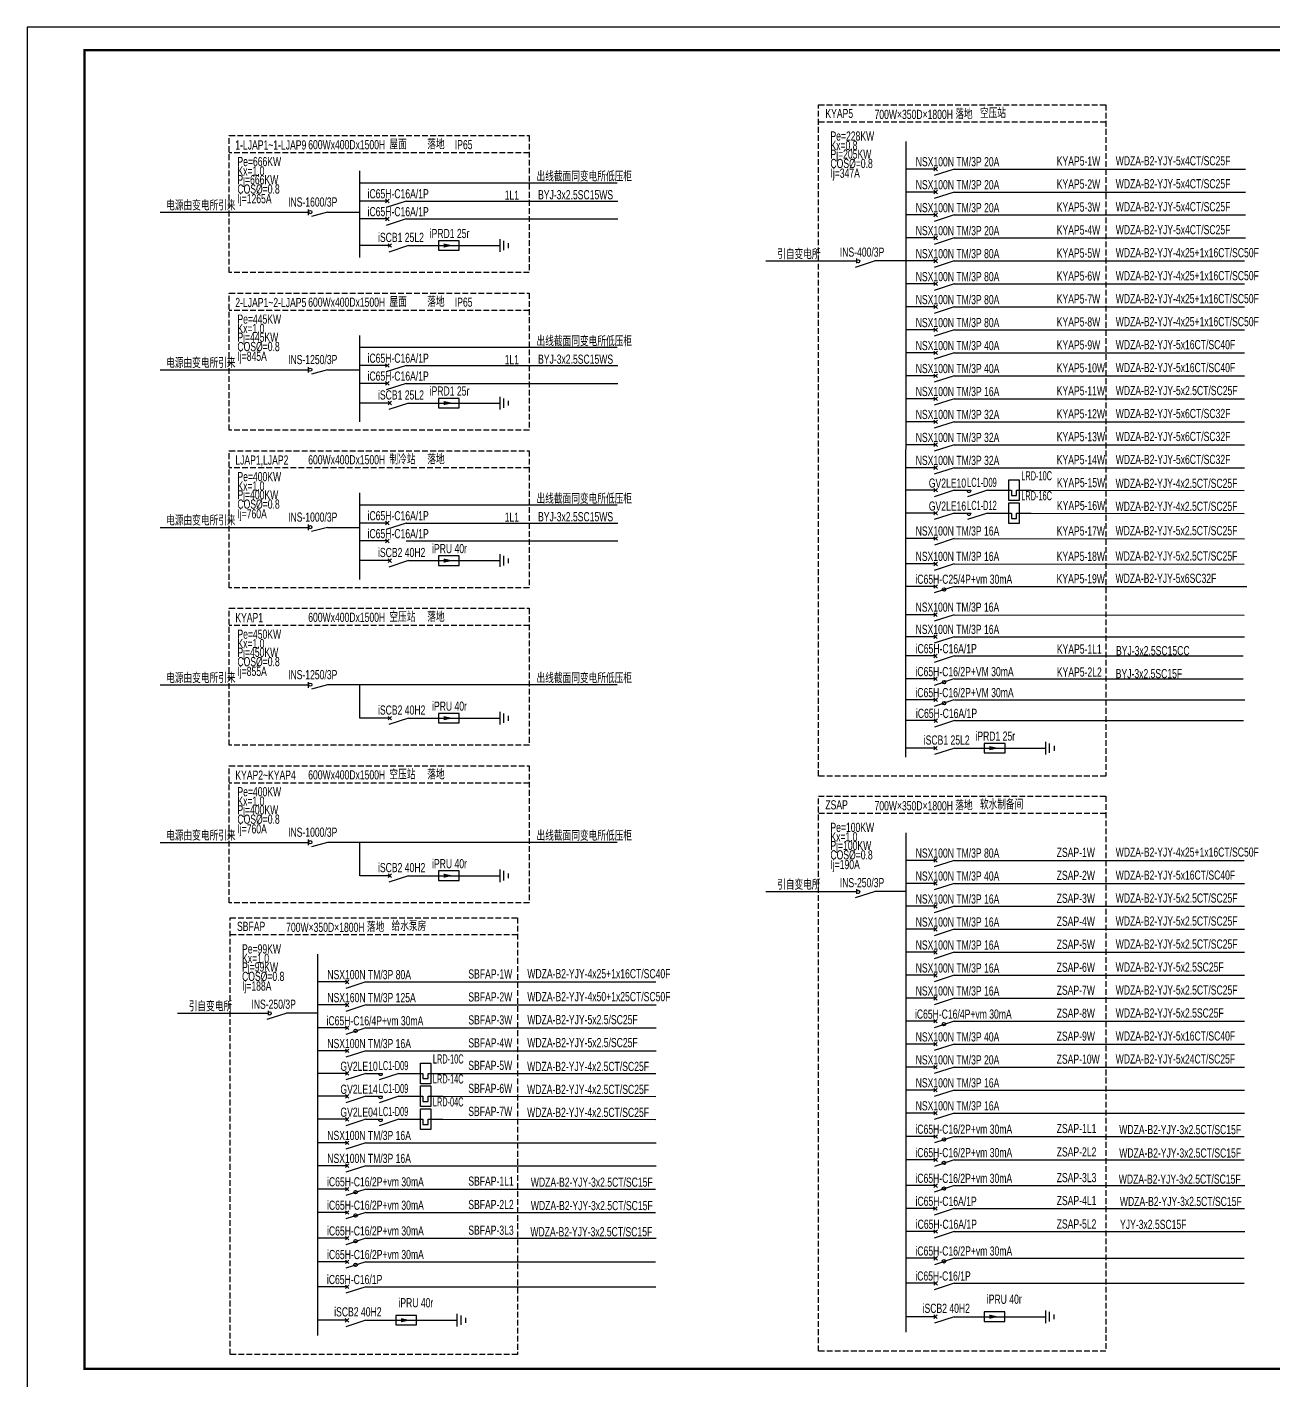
# Model space of a CAD drawing. Extents: x 562591 to 1355713, y 459382 to 835216.
# Drawn here: x 1229613 to 1283904, y 578657 to 637582 of the extents above; entities that cross this region are included whole.
import ezdxf
from ezdxf.enums import TextEntityAlignment as Align

# ---------------------------------------------------------------- set-up
doc = ezdxf.new("R2010")
doc.units = 0
doc.header["$LTSCALE"] = 1000
doc.header["$MEASUREMENT"] = 0
doc.linetypes.add('DASH', pattern=[0.35, 0.25, -0.1])
for name, color, linetype in [('1', 8, 'Continuous'), ('ELEC', 3, 'Continuous'), ('elight', 1, 'Continuous'), ('epath', 1, 'Continuous'), ('esocket', 4, 'Continuous'), ('etext', 3, 'Continuous'), ('TEL_TITLE', 7, 'Continuous'), ('TT', 2, 'Continuous'), ('WIRE-照明', 1, 'Continuous'), ('照明系统层', 1, 'Continuous')]:
    doc.layers.add(name, color=color, linetype=linetype)
doc.styles.add('hz', font='jrs.shx', dxfattribs={"width": 0.7, "bigfont": 'hztxt.shx'})
doc.styles.add('JHZ', font='jrs.shx', dxfattribs={"width": 0.5, "bigfont": 'hztxt.shx'})
doc.styles.get("Standard").update_dxf_attribs({"font": 'gbenor.shx', "bigfont": 'gbcbig.shx'})

# ---------------------------------------------------------------- blocks, each defined once
blk = doc.blocks.new('$element$00000585')
for points in [[(-0.3, -0.35), (0.3, -0.35), (0.3, -0.65), (-0.3, -0.65), (-0.3, -0.35)], [(0, 0), (0, -0.425), (-0.15, -0.425), (-0.15, -0.575), (0, -0.575), (0, -1)]]:
    blk.add_lwpolyline(points)
at = {"flags": 9}
blk.add_attdef('S', (0, 0), '', height=0.00000667, dxfattribs=at)

msp = doc.modelspace()

# ---------------------------------------------------------------- linework, layer by layer
at = {"layer": '1', "color": 7, "linetype": 'Continuous'}
for p, q in [((1241873, 629398, 0), (1241873, 629643, 0)), ((1241873, 622541, 0), (1241873, 622786, 0)), ((1241873, 615684, 0), (1241873, 615929, 0)), ((1241873, 608827, 0), (1241873, 609072, 0)), ((1241873, 601970, 0), (1241873, 602215, 0))]:
    msp.add_line(p, q, dxfattribs=at)
at = {"layer": 'ELEC', "color": 7}
for p, q in [((1269248, 631327, 0), (1269095, 631480, 0)), ((1269095, 631327, 0), (1269248, 631480, 0)), ((1269984, 631403, 0), (1269116, 631122, 0)), ((1245380, 629934, 0), (1245227, 630087, 0)), ((1245227, 629934, 0), (1245380, 630087, 0)), ((1246116, 630011, 0), (1245248, 629729, 0)), ((1269248, 630327, 0), (1269095, 630480, 0)), ((1269095, 630327, 0), (1269248, 630480, 0)), ((1269984, 630403, 0), (1269116, 630122, 0)), ((1242690, 629520, 0), (1242003, 629336, 0)), ((1269248, 629327, 0), (1269095, 629480, 0)), ((1269095, 629327, 0), (1269248, 629480, 0)), ((1269984, 629403, 0), (1269116, 629122, 0)), ((1245380, 629155, 0), (1245227, 629308, 0)), ((1245227, 629155, 0), (1245380, 629308, 0)), ((1246116, 629232, 0), (1245248, 628950, 0)), ((1245483, 627997, 0), (1245329, 628150, 0)), ((1245329, 627997, 0), (1245483, 628150, 0)), ((1269248, 628327, 0), (1269095, 628480, 0)), ((1269095, 628327, 0), (1269248, 628480, 0)), ((1269984, 628403, 0), (1269116, 628122, 0)), ((1246226, 628074, 0), (1245358, 627792, 0)), ((1266541, 627403, 0), (1265673, 627122, 0)), ((1266541, 627403, 0), (1265673, 627122, 0)), ((1265729, 627503, 0), (1265729, 627303, 0)), ((1269248, 627327, 0), (1269095, 627480, 0)), ((1269095, 627327, 0), (1269248, 627480, 0)), ((1269984, 627403, 0), (1269116, 627122, 0)), ((1269248, 626327, 0), (1269095, 626480, 0)), ((1269095, 626327, 0), (1269248, 626480, 0)), ((1269984, 626403, 0), (1269116, 626122, 0)), ((1269248, 625327, 0), (1269095, 625480, 0)), ((1269095, 625327, 0), (1269248, 625480, 0)), ((1269984, 625403, 0), (1269116, 625122, 0)), ((1269248, 624327, 0), (1269095, 624480, 0)), ((1269095, 624327, 0), (1269248, 624480, 0)), ((1269984, 624403, 0), (1269116, 624122, 0)), ((1269248, 623327, 0), (1269095, 623480, 0)), ((1269095, 623327, 0), (1269248, 623480, 0)), ((1245380, 622776, 0), (1245227, 622930, 0)), ((1245227, 622776, 0), (1245380, 622930, 0)), ((1246116, 622853, 0), (1245248, 622571, 0)), ((1269984, 623403, 0), (1269116, 623122, 0)), ((1242690, 622663, 0), (1242003, 622479, 0)), ((1269248, 622327, 0), (1269095, 622480, 0)), ((1269095, 622327, 0), (1269248, 622480, 0)), ((1269984, 622403, 0), (1269116, 622122, 0)), ((1245380, 621997, 0), (1245227, 622151, 0)), ((1245227, 621997, 0), (1245380, 622151, 0)), ((1246116, 622074, 0), (1245248, 621792, 0)), ((1245483, 621140, 0), (1245329, 621293, 0)), ((1245329, 621140, 0), (1245483, 621293, 0)), ((1246226, 621217, 0), (1245358, 620935, 0)), ((1269248, 621327, 0), (1269095, 621480, 0)), ((1269095, 621327, 0), (1269248, 621480, 0)), ((1269984, 621403, 0), (1269116, 621122, 0)), ((1269248, 620327, 0), (1269095, 620480, 0)), ((1269095, 620327, 0), (1269248, 620480, 0)), ((1269984, 620403, 0), (1269116, 620122, 0)), ((1269248, 619327, 0), (1269095, 619480, 0)), ((1269095, 619327, 0), (1269248, 619480, 0)), ((1269984, 619403, 0), (1269116, 619122, 0)), ((1269248, 618327, 0), (1269095, 618480, 0)), ((1269095, 618327, 0), (1269248, 618480, 0)), ((1269984, 618403, 0), (1269116, 618122, 0)), ((1269248, 617348, 0), (1269095, 617501, 0)), ((1269095, 617348, 0), (1269248, 617501, 0)), ((1269984, 617425, 0), (1269116, 617143, 0)), ((1269248, 616348, 0), (1269095, 616501, 0)), ((1269095, 616348, 0), (1269248, 616501, 0)), ((1269984, 616425, 0), (1269116, 616143, 0)), ((1242690, 615806, 0), (1242003, 615622, 0)), ((1245380, 615919, 0), (1245227, 616073, 0)), ((1245227, 615919, 0), (1245380, 616073, 0)), ((1246116, 615996, 0), (1245248, 615714, 0)), ((1245380, 615140, 0), (1245227, 615294, 0)), ((1245227, 615140, 0), (1245380, 615294, 0)), ((1269250, 615244, 0), (1269096, 615397, 0)), ((1269096, 615244, 0), (1269250, 615397, 0)), ((1269986, 615321, 0), (1269117, 615039, 0)), ((1245483, 614283, 0), (1245329, 614436, 0)), ((1245329, 614283, 0), (1245483, 614436, 0)), ((1246226, 614360, 0), (1245358, 614078, 0)), ((1269248, 614139, 0), (1269095, 614293, 0)), ((1269095, 614139, 0), (1269248, 614293, 0)), ((1269984, 614216, 0), (1269116, 613934, 0)), ((1269248, 613157, 0), (1269095, 613310, 0)), ((1269095, 613157, 0), (1269248, 613310, 0)), ((1269984, 613233, 0), (1269116, 612952, 0)), ((1269984, 613233, 0), (1269116, 612952, 0)), ((1269245, 611930, 0), (1269092, 612083, 0)), ((1269092, 611930, 0), (1269245, 612083, 0)), ((1269981, 612007, 0), (1269113, 611725, 0)), ((1269243, 610972, 0), (1269090, 611125, 0)), ((1269090, 610972, 0), (1269243, 611125, 0)), ((1269979, 611049, 0), (1269111, 610767, 0)), ((1269245, 610135, 0), (1269092, 610288, 0)), ((1269092, 610135, 0), (1269245, 610288, 0)), ((1269981, 610211, 0), (1269113, 609930, 0)), ((1269245, 609135, 0), (1269092, 609288, 0)), ((1269092, 609135, 0), (1269245, 609288, 0)), ((1242690, 608949, 0), (1242003, 608765, 0)), ((1269971, 609211, 0), (1269103, 608930, 0)), ((1269255, 608222, 0), (1269102, 608375, 0)), ((1269102, 608222, 0), (1269255, 608375, 0)), ((1269971, 608298, 0), (1269103, 608017, 0)), ((1245483, 607426, 0), (1245329, 607579, 0)), ((1245329, 607426, 0), (1245483, 607579, 0)), ((1246226, 607503, 0), (1245358, 607221, 0)), ((1269257, 607318, 0), (1269103, 607471, 0)), ((1269103, 607318, 0), (1269257, 607471, 0)), ((1269993, 607394, 0), (1269124, 607112, 0)), ((1269245, 606120, 0), (1269092, 606273, 0)), ((1269092, 606120, 0), (1269245, 606273, 0)), ((1269989, 606197, 0), (1269121, 605915, 0)), ((1242690, 602092, 0), (1242003, 601908, 0)), ((1269247, 601236, 0), (1269093, 601389, 0)), ((1269093, 601236, 0), (1269247, 601389, 0)), ((1269983, 601313, 0), (1269114, 601031, 0)), ((1245483, 600569, 0), (1245329, 600722, 0)), ((1245329, 600569, 0), (1245483, 600722, 0)), ((1246226, 600646, 0), (1245358, 600364, 0)), ((1266540, 599959, 0), (1265671, 599677, 0)), ((1266540, 599959, 0), (1265671, 599677, 0)), ((1265727, 600059, 0), (1265727, 599859, 0)), ((1269247, 600236, 0), (1269093, 600389, 0)), ((1269093, 600236, 0), (1269247, 600389, 0)), ((1269983, 600313, 0), (1269114, 600031, 0)), ((1269247, 599236, 0), (1269093, 599389, 0)), ((1269093, 599236, 0), (1269247, 599389, 0)), ((1269983, 599313, 0), (1269114, 599031, 0)), ((1269247, 598236, 0), (1269093, 598389, 0)), ((1269093, 598236, 0), (1269247, 598389, 0)), ((1269983, 598313, 0), (1269114, 598031, 0)), ((1269247, 597236, 0), (1269093, 597389, 0)), ((1269093, 597236, 0), (1269247, 597389, 0)), ((1269983, 597313, 0), (1269114, 597031, 0)), ((1269247, 596236, 0), (1269093, 596389, 0)), ((1269093, 596236, 0), (1269247, 596389, 0)), ((1243628, 595946, 0), (1243475, 596099, 0)), ((1243475, 595946, 0), (1243628, 596099, 0)), ((1244364, 596023, 0), (1243496, 595741, 0)), ((1269983, 596313, 0), (1269114, 596031, 0)), ((1269247, 595236, 0), (1269093, 595389, 0)), ((1269093, 595236, 0), (1269247, 595389, 0)), ((1269983, 595313, 0), (1269114, 595031, 0)), ((1240921, 594669, 0), (1240053, 594387, 0)), ((1240921, 594669, 0), (1240053, 594387, 0)), ((1240108, 594769, 0), (1240108, 594569, 0)), ((1243628, 594946, 0), (1243475, 595099, 0)), ((1243475, 594946, 0), (1243628, 595099, 0)), ((1244364, 595023, 0), (1243496, 594741, 0)), ((1243628, 593946, 0), (1243475, 594099, 0)), ((1243475, 593946, 0), (1243628, 594099, 0)), ((1244364, 594023, 0), (1243496, 593741, 0)), ((1269247, 594236, 0), (1269093, 594389, 0)), ((1269093, 594236, 0), (1269247, 594389, 0)), ((1269983, 594313, 0), (1269114, 594031, 0)), ((1269247, 593236, 0), (1269093, 593389, 0)), ((1269093, 593236, 0), (1269247, 593389, 0)), ((1243628, 592946, 0), (1243475, 593099, 0)), ((1243475, 592946, 0), (1243628, 593099, 0)), ((1244364, 593023, 0), (1243496, 592741, 0)), ((1269983, 593313, 0), (1269114, 593031, 0)), ((1269247, 592236, 0), (1269093, 592389, 0)), ((1269093, 592236, 0), (1269247, 592389, 0)), ((1269983, 592313, 0), (1269114, 592031, 0)), ((1243628, 591967, 0), (1243475, 592121, 0)), ((1243475, 591967, 0), (1243628, 592121, 0)), ((1244364, 592044, 0), (1243496, 591762, 0)), ((1243628, 590967, 0), (1243475, 591121, 0)), ((1243475, 590967, 0), (1243628, 591121, 0)), ((1244364, 591044, 0), (1243496, 590762, 0)), ((1269247, 591236, 0), (1269093, 591389, 0)), ((1269093, 591236, 0), (1269247, 591389, 0)), ((1269983, 591313, 0), (1269114, 591031, 0)), ((1243627, 589967, 0), (1243473, 590121, 0)), ((1243473, 589967, 0), (1243627, 590121, 0)), ((1244363, 590044, 0), (1243494, 589762, 0)), ((1269247, 590236, 0), (1269093, 590389, 0)), ((1269093, 590236, 0), (1269247, 590389, 0)), ((1269983, 590313, 0), (1269114, 590031, 0)), ((1269249, 589218, 0), (1269096, 589372, 0)), ((1269096, 589218, 0), (1269249, 589372, 0)), ((1269985, 589295, 0), (1269117, 589013, 0)), ((1269985, 589295, 0), (1269117, 589013, 0)), ((1243627, 588946, 0), (1243473, 589099, 0)), ((1243473, 588946, 0), (1243627, 589099, 0)), ((1244363, 589023, 0), (1243494, 588741, 0)), ((1243627, 587946, 0), (1243473, 588099, 0)), ((1243473, 587946, 0), (1243627, 588099, 0)), ((1269249, 588201, 0), (1269096, 588354, 0)), ((1269096, 588201, 0), (1269249, 588354, 0)), ((1269985, 588277, 0), (1269117, 587995, 0)), ((1269985, 588277, 0), (1269117, 587995, 0)), ((1244363, 588023, 0), (1243494, 587741, 0)), ((1243629, 586928, 0), (1243476, 587081, 0)), ((1243476, 586928, 0), (1243629, 587081, 0)), ((1244365, 587005, 0), (1243497, 586723, 0)), ((1244365, 587005, 0), (1243497, 586723, 0)), ((1269249, 587082, 0), (1269095, 587235, 0)), ((1269095, 587082, 0), (1269249, 587235, 0)), ((1269984, 587159, 0), (1269115, 586877, 0)), ((1269984, 587159, 0), (1269115, 586877, 0)), ((1243629, 585910, 0), (1243476, 586064, 0)), ((1243476, 585910, 0), (1243629, 586064, 0)), ((1244365, 585987, 0), (1243497, 585705, 0)), ((1244365, 585987, 0), (1243497, 585705, 0)), ((1269240, 586082, 0), (1269087, 586235, 0)), ((1269087, 586082, 0), (1269240, 586235, 0)), ((1269976, 586159, 0), (1269108, 585877, 0)), ((1269248, 585082, 0), (1269095, 585235, 0)), ((1269095, 585082, 0), (1269248, 585235, 0)), ((1269984, 585159, 0), (1269116, 584877, 0)), ((1243629, 584792, 0), (1243475, 584945, 0)), ((1243475, 584792, 0), (1243629, 584945, 0)), ((1244365, 584869, 0), (1243497, 584587, 0)), ((1244365, 584869, 0), (1243497, 584587, 0)), ((1269249, 583917, 0), (1269096, 584070, 0)), ((1269096, 583917, 0), (1269249, 584070, 0)), ((1269985, 583994, 0), (1269117, 583712, 0)), ((1269985, 583994, 0), (1269117, 583712, 0)), ((1243629, 583763, 0), (1243476, 583916, 0)), ((1243476, 583763, 0), (1243629, 583916, 0)), ((1244365, 583840, 0), (1243497, 583558, 0)), ((1244365, 583840, 0), (1243497, 583558, 0)), ((1243628, 582676, 0), (1243475, 582829, 0)), ((1243475, 582676, 0), (1243628, 582829, 0)), ((1269248, 582830, 0), (1269095, 582983, 0)), ((1269095, 582830, 0), (1269248, 582983, 0)), ((1269984, 582907, 0), (1269116, 582625, 0)), ((1244364, 582753, 0), (1243496, 582471, 0)), ((1243623, 581221, 0), (1243470, 581374, 0)), ((1243470, 581221, 0), (1243623, 581374, 0)), ((1244367, 581298, 0), (1243499, 581016, 0)), ((1269243, 581375, 0), (1269090, 581528, 0)), ((1269090, 581375, 0), (1269243, 581528, 0)), ((1269987, 581452, 0), (1269119, 581170, 0))]:
    msp.add_line(p, q, dxfattribs=at)
at = {"layer": 'ELEC', "color": 7, "ltscale": 0.67}
for p, q in [((1271427, 617425, 0), (1270558, 617143, 0)), ((1271427, 616425, 0), (1270558, 616143, 0)), ((1245806, 592044, 0), (1244938, 591762, 0)), ((1245806, 591044, 0), (1244938, 590762, 0)), ((1245805, 590044, 0), (1244937, 589762, 0))]:
    msp.add_line(p, q, dxfattribs=at)
at = {"layer": 'ELEC', "color": 7}
for centre, radius in [((1241943, 629530, 0), 70), ((1265799, 627387, 0), 70), ((1241943, 622673, 0), 70), ((1241943, 615816, 0), 70), ((1269538, 613103, 0), 75.5), ((1241943, 608959, 0), 70), ((1269541, 609071, 0), 75.5), ((1269541, 608157, 0), 75.5), ((1241943, 602102, 0), 70), ((1265797, 599942, 0), 70), ((1240178, 594652, 0), 70), ((1243918, 593892, 0), 75.5), ((1269537, 594182, 0), 75.5), ((1269539, 589164, 0), 75.5), ((1269539, 588146, 0), 75.5), ((1243919, 586874, 0), 75.5), ((1269538, 587028, 0), 75.5), ((1243919, 585856, 0), 75.5), ((1243919, 584738, 0), 75.5), ((1243919, 583709, 0), 75.5), ((1269539, 583863, 0), 75.5)]:
    msp.add_circle(centre, radius, dxfattribs=at)
at = {"layer": 'ELEC', "color": 7, "ltscale": 0.67}
for centre in [(1270624, 617425, 0), (1270624, 616425, 0), (1245004, 592044, 0), (1245004, 591044, 0), (1245003, 590044, 0)]:
    msp.add_arc(centre, 91.8, 180, 0, dxfattribs=at)
at = {"layer": 'elight'}
for p, q in [((1267873, 627403, 0), (1266526, 627403, 0)), ((1267871, 599959, 0), (1266524, 599959, 0)), ((1242253, 594669, 0), (1240905, 594669, 0))]:
    msp.add_line(p, q, dxfattribs=at)
at = {"layer": 'epath'}
for p, q in [((1269171, 631403, 0), (1267871, 631403, 0)), ((1269984, 631403, 0), (1282659, 631403, 0)), ((1255312, 630786, 0), (1244106, 630786, 0)), ((1245304, 630011, 0), (1244106, 630011, 0)), ((1246116, 630011, 0), (1255334, 630011, 0)), ((1269171, 630403, 0), (1267871, 630403, 0)), ((1269984, 630403, 0), (1282659, 630403, 0)), ((1269171, 629403, 0), (1267871, 629403, 0)), ((1269984, 629403, 0), (1282659, 629403, 0)), ((1245304, 629232, 0), (1244106, 629232, 0)), ((1246116, 629232, 0), (1255334, 629232, 0)), ((1269171, 628403, 0), (1267871, 628403, 0)), ((1269984, 628403, 0), (1282659, 628403, 0)), ((1245406, 628074, 0), (1244106, 628074, 0)), ((1245406, 628074, 0), (1244106, 628074, 0)), ((1269171, 627403, 0), (1267871, 627403, 0)), ((1269984, 627403, 0), (1282627, 627403, 0)), ((1269171, 626403, 0), (1267871, 626403, 0)), ((1269984, 626403, 0), (1282627, 626403, 0)), ((1269171, 625403, 0), (1267871, 625403, 0)), ((1269984, 625403, 0), (1282627, 625403, 0)), ((1269171, 624403, 0), (1267871, 624403, 0)), ((1269984, 624403, 0), (1282627, 624403, 0)), ((1255312, 623629, 0), (1244106, 623629, 0)), ((1245304, 622853, 0), (1244106, 622853, 0)), ((1246116, 622853, 0), (1255334, 622853, 0)), ((1269171, 623403, 0), (1267871, 623403, 0)), ((1269984, 623403, 0), (1282627, 623403, 0)), ((1269171, 622403, 0), (1267871, 622403, 0)), ((1269984, 622403, 0), (1282627, 622403, 0)), ((1245304, 622074, 0), (1244106, 622074, 0)), ((1246116, 622074, 0), (1255334, 622074, 0)), ((1245406, 621217, 0), (1244106, 621217, 0)), ((1245406, 621217, 0), (1244106, 621217, 0)), ((1269171, 621403, 0), (1267871, 621403, 0)), ((1269984, 621403, 0), (1282627, 621403, 0)), ((1269171, 620403, 0), (1267871, 620403, 0)), ((1269984, 620403, 0), (1282627, 620403, 0)), ((1269171, 619403, 0), (1267871, 619403, 0)), ((1269984, 619403, 0), (1282627, 619403, 0)), ((1269171, 618403, 0), (1267871, 618403, 0)), ((1269984, 618403, 0), (1282627, 618403, 0)), ((1269171, 617425, 0), (1267871, 617425, 0)), ((1269984, 617425, 0), (1270716, 617425, 0)), ((1255312, 616772, 0), (1244106, 616772, 0)), ((1269171, 616425, 0), (1267871, 616425, 0)), ((1269984, 616425, 0), (1270716, 616425, 0)), ((1245304, 615996, 0), (1244106, 615996, 0)), ((1246116, 615996, 0), (1255334, 615996, 0)), ((1245304, 615217, 0), (1244106, 615217, 0)), ((1246116, 615217, 0), (1255334, 615217, 0)), ((1269173, 615321, 0), (1267873, 615321, 0)), ((1269986, 615321, 0), (1282616, 615304, 0)), ((1245406, 614360, 0), (1244106, 614360, 0)), ((1245406, 614360, 0), (1244106, 614360, 0)), ((1269172, 614216, 0), (1267872, 614216, 0)), ((1269984, 614216, 0), (1282614, 614199, 0)), ((1269172, 613233, 0), (1267872, 613233, 0)), ((1269984, 613233, 0), (1282718, 613233, 0)), ((1269169, 612007, 0), (1267869, 612007, 0)), ((1269981, 612007, 0), (1282611, 611990, 0)), ((1269167, 611049, 0), (1267867, 611049, 0)), ((1269979, 611049, 0), (1282622, 611049, 0)), ((1269169, 610211, 0), (1267869, 610211, 0)), ((1269981, 610211, 0), (1282564, 610211, 0)), ((1255312, 608949, 0), (1242690, 608949, 0)), ((1269169, 609211, 0), (1267869, 609211, 0)), ((1269981, 609211, 0), (1282564, 609211, 0)), ((1269179, 608298, 0), (1267879, 608298, 0)), ((1269991, 608298, 0), (1282634, 608298, 0)), ((1245406, 607503, 0), (1244106, 607503, 0)), ((1245406, 607503, 0), (1244106, 607503, 0)), ((1269180, 607394, 0), (1267880, 607394, 0)), ((1269993, 607394, 0), (1282575, 607394, 0)), ((1269168, 606197, 0), (1267868, 606197, 0)), ((1269168, 606197, 0), (1267868, 606197, 0)), ((1255312, 602092, 0), (1242690, 602092, 0)), ((1269170, 601313, 0), (1267870, 601313, 0)), ((1269983, 601313, 0), (1273382, 601313, 0)), ((1273382, 601313, 0), (1275586, 601313, 0)), ((1245406, 600646, 0), (1244106, 600646, 0)), ((1245406, 600646, 0), (1244106, 600646, 0)), ((1269170, 600313, 0), (1267870, 600313, 0)), ((1269983, 600313, 0), (1282626, 600313, 0)), ((1269170, 599313, 0), (1267870, 599313, 0)), ((1269983, 599313, 0), (1282626, 599313, 0)), ((1269170, 598313, 0), (1267870, 598313, 0)), ((1269983, 598313, 0), (1282626, 598313, 0)), ((1269170, 597313, 0), (1267870, 597313, 0)), ((1269983, 597313, 0), (1282626, 597313, 0)), ((1243551, 596023, 0), (1242251, 596023, 0)), ((1244364, 596023, 0), (1247763, 596023, 0)), ((1247763, 596023, 0), (1249968, 596023, 0)), ((1269170, 596313, 0), (1267870, 596313, 0)), ((1269983, 596313, 0), (1282626, 596313, 0)), ((1269170, 595313, 0), (1267870, 595313, 0)), ((1269983, 595313, 0), (1282626, 595313, 0)), ((1243551, 595023, 0), (1242251, 595023, 0)), ((1244364, 595023, 0), (1257007, 595023, 0)), ((1243551, 594023, 0), (1242251, 594023, 0)), ((1244364, 594023, 0), (1257007, 594023, 0)), ((1269170, 594313, 0), (1267870, 594313, 0)), ((1269983, 594313, 0), (1282626, 594313, 0)), ((1243551, 593023, 0), (1242251, 593023, 0)), ((1244364, 593023, 0), (1257007, 593023, 0)), ((1269170, 593313, 0), (1267870, 593313, 0)), ((1269983, 593313, 0), (1282626, 593313, 0)), ((1269170, 592313, 0), (1267870, 592313, 0)), ((1269983, 592313, 0), (1282626, 592313, 0)), ((1243551, 592044, 0), (1242251, 592044, 0)), ((1244364, 592044, 0), (1245096, 592044, 0)), ((1243551, 591044, 0), (1242251, 591044, 0)), ((1244364, 591044, 0), (1245096, 591044, 0)), ((1269170, 591313, 0), (1267870, 591313, 0)), ((1269983, 591313, 0), (1282626, 591313, 0)), ((1243550, 590044, 0), (1242250, 590044, 0)), ((1244363, 590044, 0), (1245095, 590044, 0)), ((1269170, 590313, 0), (1267870, 590313, 0)), ((1269983, 590313, 0), (1282626, 590313, 0)), ((1269163, 589295, 0), (1267863, 589295, 0)), ((1269985, 589295, 0), (1282603, 589295, 0)), ((1243550, 589023, 0), (1242250, 589023, 0)), ((1244363, 589023, 0), (1257006, 589023, 0)), ((1269163, 588277, 0), (1267863, 588277, 0)), ((1269985, 588277, 0), (1282603, 588277, 0)), ((1243550, 588023, 0), (1242250, 588023, 0)), ((1244363, 588023, 0), (1257006, 588023, 0)), ((1243543, 587005, 0), (1242243, 587005, 0)), ((1244365, 587005, 0), (1256983, 587005, 0)), ((1269163, 587159, 0), (1267863, 587159, 0)), ((1269985, 587159, 0), (1282630, 587159, 0)), ((1243543, 585987, 0), (1242243, 585987, 0)), ((1244365, 585987, 0), (1256983, 585987, 0)), ((1269164, 586159, 0), (1267864, 586159, 0)), ((1269976, 586159, 0), (1282626, 586159, 0)), ((1269172, 585159, 0), (1267872, 585159, 0)), ((1269984, 585159, 0), (1282634, 585159, 0)), ((1243543, 584869, 0), (1242243, 584869, 0)), ((1244365, 584869, 0), (1257010, 584869, 0)), ((1269163, 583994, 0), (1267863, 583994, 0)), ((1269985, 583994, 0), (1282603, 583994, 0)), ((1243543, 583840, 0), (1242243, 583840, 0)), ((1244365, 583840, 0), (1256983, 583840, 0)), ((1269172, 582907, 0), (1267872, 582907, 0)), ((1269984, 582907, 0), (1272358, 582907, 0)), ((1272358, 582907, 0), (1282604, 582907, 0)), ((1243552, 582753, 0), (1242252, 582753, 0)), ((1244364, 582753, 0), (1246738, 582753, 0)), ((1246738, 582753, 0), (1256984, 582753, 0)), ((1243547, 581298, 0), (1242247, 581298, 0)), ((1243547, 581298, 0), (1242247, 581298, 0)), ((1243550, 581298, 0), (1242250, 581298, 0)), ((1269167, 581452, 0), (1267867, 581452, 0)), ((1269167, 581452, 0), (1267867, 581452, 0)), ((1269170, 581452, 0), (1267870, 581452, 0))]:
    msp.add_line(p, q, dxfattribs=at)
at = {"layer": 'esocket', "linetype": 'DASH'}
for p, q in [((1276591, 633449, 0), (1264078, 633449, 0)), ((1251480, 632108), (1238420, 632108)), ((1251480, 625251), (1238420, 625251)), ((1251480, 618394), (1238420, 618394)), ((1251480, 611537), (1238420, 611537)), ((1251480, 604680), (1238420, 604680)), ((1276589, 603359, 0), (1264077, 603359, 0)), ((1250970, 598068, 0), (1238458, 598068, 0))]:
    msp.add_line(p, q, dxfattribs=at)
for points in [[(1264078, 634197), (1276591, 634197), (1276583, 604983), (1264070, 604983)], [(1238420, 632856), (1251480, 632856), (1251480, 626894), (1238420, 626894)], [(1238420, 625999), (1251480, 625999), (1251480, 620037), (1238420, 620037)], [(1238420, 619142), (1251480, 619142), (1251480, 613180), (1238420, 613180)], [(1238420, 612285), (1251480, 612285), (1251480, 606323), (1238420, 606323)], [(1238420, 605428), (1251480, 605428), (1251480, 599466), (1238420, 599466)], [(1264077, 604106), (1276589, 604106), (1276586, 579954), (1264074, 579954)], [(1238458, 598816), (1250970, 598816), (1250966, 579800), (1238454, 579800)]]:
    msp.add_lwpolyline(points, close=True, dxfattribs=at)
at = {"layer": 'TEL_TITLE'}
msp.add_lwpolyline([(1229613, 578182), (1355713, 578182), (1355713, 637582), (1229613, 637582)], close=True, dxfattribs=at)
at = {"layer": 'TEL_TITLE', "const_width": 100}
msp.add_lwpolyline([(1232113, 579182), (1354713, 579182), (1354713, 636582), (1232113, 636582)], close=True, dxfattribs=at)
at = {"layer": 'TT', "color": 7}
for p, q in [((1247527, 628280, 0), (1247527, 627867, 0)), ((1248432, 628280, 0), (1247527, 628280, 0)), ((1248432, 627867, 0), (1248432, 628280, 0)), ((1250191, 628350, 0), (1250191, 627797, 0)), ((1250376, 627867, 0), (1250376, 628280, 0)), ((1250567, 628173, 0), (1250567, 627962, 0)), ((1247527, 627867, 0), (1248432, 627867, 0)), ((1247527, 621423, 0), (1247527, 621010, 0)), ((1248432, 621423, 0), (1247527, 621423, 0)), ((1248432, 621010, 0), (1248432, 621423, 0)), ((1250191, 621493, 0), (1250191, 620940, 0)), ((1250376, 621010, 0), (1250376, 621423, 0)), ((1250567, 621316, 0), (1250567, 621105, 0)), ((1247527, 621010, 0), (1248432, 621010, 0)), ((1250191, 614636, 0), (1250191, 614083, 0)), ((1247527, 614566, 0), (1247527, 614153, 0)), ((1248432, 614566, 0), (1247527, 614566, 0)), ((1247527, 614153, 0), (1248432, 614153, 0)), ((1248432, 614153, 0), (1248432, 614566, 0)), ((1250376, 614153, 0), (1250376, 614566, 0)), ((1250567, 614459, 0), (1250567, 614248, 0)), ((1247527, 607709, 0), (1247527, 607296, 0)), ((1248432, 607709, 0), (1247527, 607709, 0)), ((1248432, 607296, 0), (1248432, 607709, 0)), ((1250191, 607779, 0), (1250191, 607226, 0)), ((1250376, 607296, 0), (1250376, 607709, 0)), ((1250567, 607602, 0), (1250567, 607391, 0)), ((1247527, 607296, 0), (1248432, 607296, 0)), ((1271290, 606403, 0), (1271290, 605991, 0)), ((1272195, 606403, 0), (1271290, 606403, 0)), ((1272195, 605991, 0), (1272195, 606403, 0)), ((1273953, 606473, 0), (1273953, 605920, 0)), ((1274138, 605991, 0), (1274138, 606403, 0)), ((1271290, 605991, 0), (1272195, 605991, 0)), ((1274329, 606296, 0), (1274329, 606085, 0)), ((1247527, 600852, 0), (1247527, 600439, 0)), ((1248432, 600852, 0), (1247527, 600852, 0)), ((1248432, 600439, 0), (1248432, 600852, 0)), ((1250191, 600922, 0), (1250191, 600369, 0)), ((1250376, 600439, 0), (1250376, 600852, 0)), ((1250567, 600745, 0), (1250567, 600534, 0)), ((1247527, 600439, 0), (1248432, 600439, 0)), ((1271288, 581658, 0), (1271288, 581245, 0)), ((1272193, 581658, 0), (1271288, 581658, 0)), ((1272193, 581245, 0), (1272193, 581658, 0)), ((1273952, 581728, 0), (1273952, 581175, 0)), ((1274137, 581245, 0), (1274137, 581658, 0)), ((1245668, 581504, 0), (1245668, 581091, 0)), ((1246573, 581504, 0), (1245668, 581504, 0)), ((1245668, 581091, 0), (1246573, 581091, 0)), ((1246573, 581091, 0), (1246573, 581504, 0)), ((1248332, 581574, 0), (1248332, 581021, 0)), ((1248517, 581091, 0), (1248517, 581504, 0)), ((1248707, 581397, 0), (1248707, 581186, 0)), ((1271288, 581245, 0), (1272193, 581245, 0)), ((1274327, 581551, 0), (1274327, 581340, 0))]:
    msp.add_line(p, q, dxfattribs=at)
at = {"layer": 'WIRE-照明', "ltscale": 5}
for p, q in [((1267873, 632605, 0), (1267868, 605811, 0)), ((1267871, 602514, 0), (1267872, 580782, 0)), ((1242253, 597224, 0), (1242252, 580628, 0))]:
    msp.add_line(p, q, dxfattribs=at)
at = {"layer": 'WIRE-照明'}
for p, q in [((1244106, 627559, 0), (1244106, 631320, 0)), ((1235413, 629520, 0), (1241873, 629520, 0)), ((1242690, 629520, 0), (1244106, 629520, 0)), ((1246226, 628074, 0), (1248168, 628074, 0)), ((1265713, 627387, 0), (1261784, 627387, 0)), ((1244106, 620401, 0), (1244106, 624163, 0)), ((1235413, 622663, 0), (1241873, 622663, 0)), ((1242690, 622663, 0), (1244106, 622663, 0)), ((1246226, 621217, 0), (1248168, 621217, 0)), ((1244106, 613544, 0), (1244106, 617306, 0)), ((1271427, 617425, 0), (1271833, 617425, 0)), ((1273333, 617425, 0), (1282607, 617413, 0)), ((1271427, 616425, 0), (1271833, 616425, 0)), ((1273333, 616425, 0), (1282607, 616413, 0)), ((1235413, 615806, 0), (1241873, 615806, 0)), ((1242690, 615806, 0), (1244106, 615806, 0)), ((1246226, 614360, 0), (1248168, 614360, 0)), ((1235413, 608949, 0), (1241873, 608949, 0)), ((1244106, 607503, 0), (1244106, 608949, 0)), ((1246226, 607503, 0), (1248168, 607503, 0)), ((1269989, 606197, 0), (1271931, 606197, 0)), ((1235413, 602092, 0), (1241873, 602092, 0)), ((1244106, 600646, 0), (1244106, 602092, 0)), ((1275145, 601313, 0), (1282614, 601313, 0)), ((1246226, 600646, 0), (1248168, 600646, 0)), ((1265712, 599942, 0), (1261783, 599942, 0)), ((1249526, 596023, 0), (1256995, 596023, 0)), ((1240093, 594652, 0), (1236164, 594652, 0)), ((1245806, 592044, 0), (1246213, 592044, 0)), ((1247713, 592044, 0), (1256987, 592033, 0)), ((1245806, 591044, 0), (1246213, 591044, 0)), ((1247713, 591044, 0), (1256987, 591033, 0)), ((1245805, 590044, 0), (1246212, 590044, 0)), ((1247712, 590044, 0), (1256986, 590033, 0)), ((1244367, 581298, 0), (1246309, 581298, 0)), ((1269987, 581452, 0), (1271929, 581452, 0))]:
    msp.add_line(p, q, dxfattribs=at)
at = {"layer": 'WIRE-照明', "linetype": 'Continuous'}
for p, q in [((1248168, 628074, 0), (1250191, 628074, 0)), ((1248168, 621217, 0), (1250191, 621217, 0)), ((1248168, 614360, 0), (1250191, 614360, 0)), ((1248168, 607503, 0), (1250191, 607503, 0)), ((1271931, 606197, 0), (1273953, 606197, 0)), ((1248168, 600646, 0), (1250191, 600646, 0)), ((1246309, 581298, 0), (1248332, 581298, 0)), ((1271929, 581452, 0), (1273952, 581452, 0))]:
    msp.add_line(p, q, dxfattribs=at)
at = {"layer": 'WIRE-照明', "linetype": 'Continuous', "elevation": 0}
for points in [[(1247756, 628074, 180, 0, 0), (1248168, 628074, 0, 0, 0)], [(1247756, 621217, 180, 0, 0), (1248168, 621217, 0, 0, 0)], [(1247756, 614360, 180, 0, 0), (1248168, 614360, 0, 0, 0)], [(1247756, 607503, 180, 0, 0), (1248168, 607503, 0, 0, 0)], [(1271518, 606197, 180, 0, 0), (1271931, 606197, 0, 0, 0)], [(1247756, 600646, 180, 0, 0), (1248168, 600646, 0, 0, 0)], [(1245896, 581298, 180, 0, 0), (1246309, 581298, 0, 0, 0)], [(1271516, 581452, 180, 0, 0), (1271929, 581452, 0, 0, 0)]]:
    msp.add_lwpolyline(points, format="xyseb", dxfattribs=at)

# ---------------------------------------------------------------- block references
at = {"layer": 'etext', "linetype": 'Continuous', "ltscale": 10, "xscale": 1500, "yscale": 1500, "zscale": 1500, "rotation": 90}
for p in [(1271833, 617425, 0), (1271833, 616425, 0), (1246213, 592044, 0), (1246213, 591044, 0), (1246212, 590044, 0)]:
    msp.add_blockref('$element$00000585', p, dxfattribs=at)

# ---------------------------------------------------------------- texts
at = {"layer": 'etext', "style": 'hz', "width": 0.7}
for s, p in [('空压站', (1271103, 633622, 0)), ('KYAP5', (1264374, 633622, 0)), ('700W×350D×1800H 落地', (1266513, 633581, 0)), ('Pe=228KW', (1264594, 632640, 17569017)), ('1-LJAP1~1-LJAP9', (1238681, 632252, 0)), ('600Wx400Dx1500H', (1241855, 632264, 0)), ('屋面', (1245391, 632264, 0)), ('落地', (1247040, 632266, 0)), ('IP65', (1248239, 632266, 0)), ('Kx=0.8', (1264594, 632232, 17569017)), ('Pj=205KW', (1264594, 631852, 17569017)), ('Pe=666KW', (1238772, 631529, 17569017)), ('COS%%C=0.8', (1264594, 631445, 17569017)), ('NSX100N TM/3P 20A', (1268307, 631521, 0)), ('KYAP5-1W', (1274447, 631551, 0)), ('WDZA-B2-YJY-5x4CT/SC25F', (1277015, 631563, 0)), ('Kx=1.0', (1238772, 631121, 17569017)), ('Pj=666KW', (1238772, 630740, 17569017)), ('出线截面同变电所低压柜', (1251796, 630867)), ('Ij=347A', (1264594, 631023, 17569017)), ('COS%%C=0.8', (1238772, 630334, 17569017)), ('iC65H-C16A/1P', (1244439, 630128, 0)), ('NSX100N TM/3P 20A', (1268307, 630521, 0)), ('KYAP5-2W', (1274447, 630551, 0)), ('WDZA-B2-YJY-5x4CT/SC25F', (1277015, 630563, 0)), ('电源由变电所引来', (1235668, 629607, 0)), ('Ij=1265A', (1238772, 629912, 17569017)), ('INS-1600/3P', (1240979, 629768, 0)), ('1L1', (1250409, 630065, 0)), ('BYJ-3x2.5SC15WS', (1251863, 630085, 0)), ('NSX100N TM/3P 20A', (1268307, 629521, 0)), ('KYAP5-3W', (1274447, 629551, 0)), ('WDZA-B2-YJY-5x4CT/SC25F', (1277015, 629563, 0)), ('iC65H-C16A/1P', (1244439, 629349, 0)), ('NSX100N TM/3P 20A', (1268307, 628521, 0)), ('KYAP5-4W', (1274447, 628551, 0)), ('WDZA-B2-YJY-5x4CT/SC25F', (1277015, 628563, 0)), ('iSCB1 25L2', (1244894, 628228, 0)), ('引自变电所', (1262272, 627484, 0)), ('INS-400/3P', (1265003, 627588, 0)), ('NSX100N TM/3P 80A', (1268307, 627521, 0)), ('KYAP5-5W', (1274447, 627547, 0)), ('WDZA-B2-YJY-4x25+1x16CT/SC50F', (1277015, 627563, 0)), ('WDZA-B2-YJY-4x25+1x16CT/SC50F', (1277015, 626563, 0)), ('NSX100N TM/3P 80A', (1268307, 626521, 0)), ('KYAP5-6W', (1274447, 626551, 0)), ('2-LJAP1~2-LJAP5', (1238681, 625395, 0)), ('600Wx400Dx1500H', (1241855, 625407, 0)), ('屋面', (1245391, 625407, 0)), ('落地', (1247040, 625409, 0)), ('IP65', (1248239, 625409, 0)), ('NSX100N TM/3P 80A', (1268307, 625521, 0)), ('KYAP5-7W', (1274447, 625551, 0)), ('WDZA-B2-YJY-4x25+1x16CT/SC50F', (1277015, 625563, 0)), ('Pe=445KW', (1238772, 624672, 17569017)), ('Kx=1.0', (1238772, 624264, 17569017)), ('NSX100N TM/3P 80A', (1268307, 624521, 0)), ('KYAP5-8W', (1274447, 624551, 0)), ('WDZA-B2-YJY-4x25+1x16CT/SC50F', (1277015, 624563, 0)), ('Pj=445KW', (1238772, 623883, 17569017)), ('出线截面同变电所低压柜', (1251796, 623696)), ('COS%%C=0.8', (1238772, 623477, 17569017)), ('Ij=845A', (1238772, 623055, 17569017)), ('NSX100N TM/3P 40A', (1268307, 623521, 0)), ('KYAP5-9W', (1274447, 623551, 0)), ('WDZA-B2-YJY-5x16CT/SC40F', (1277015, 623563, 0)), ('电源由变电所引来', (1235668, 622750, 0)), ('INS-1250/3P', (1240979, 622911, 0)), ('iC65H-C16A/1P', (1244439, 622971, 0)), ('1L1', (1250409, 622907, 0)), ('BYJ-3x2.5SC15WS', (1251863, 622928, 0)), ('NSX100N TM/3P 40A', (1268307, 622521, 0)), ('KYAP5-10W', (1274447, 622551, 0)), ('WDZA-B2-YJY-5x16CT/SC40F', (1277015, 622563, 0)), ('iC65H-C16A/1P', (1244439, 622192, 0)), ('iSCB1 25L2', (1244894, 621371, 0)), ('NSX100N TM/3P 16A', (1268307, 621521, 0)), ('KYAP5-11W', (1274447, 621551, 0)), ('WDZA-B2-YJY-5x2.5CT/SC25F', (1277015, 621563, 0)), ('NSX100N TM/3P 32A', (1268307, 620521, 0)), ('KYAP5-12W', (1274447, 620551, 0)), ('WDZA-B2-YJY-5x6CT/SC32F', (1277015, 620563, 0)), ('NSX100N TM/3P 32A', (1268307, 619521, 0)), ('KYAP5-13W', (1274447, 619551, 0)), ('WDZA-B2-YJY-5x6CT/SC32F', (1277015, 619563, 0)), ('LJAP1,LJAP2', (1238681, 618538, 0)), ('600Wx400Dx1500H', (1241855, 618550, 0)), ('制冷站', (1245391, 618550, 0)), ('落地', (1247040, 618552, 0)), ('NSX100N TM/3P 32A', (1268307, 618521, 0)), ('KYAP5-14W', (1274447, 618551, 0)), ('WDZA-B2-YJY-5x6CT/SC32F', (1277015, 618563, 0)), ('Pe=400KW', (1238772, 617815, 17569017)), ('Kx=1.0', (1238772, 617407, 17569017)), ('GV2LE10', (1268877, 617534, 0)), ('KYAP5-15W', (1274455, 617556, 0)), ('WDZA-B2-YJY-4x2.5CT/SC25F', (1277009, 617526, 0)), ('COS%%C=0.8', (1238772, 616620, 17569017)), ('Pj=400KW', (1238772, 617026, 17569017)), ('出线截面同变电所低压柜', (1251796, 616839)), ('KYAP5-16W', (1274455, 616556, 0)), ('WDZA-B2-YJY-4x2.5CT/SC25F', (1277009, 616526, 0)), ('Ij=760A', (1238772, 616198, 17569017)), ('INS-1000/3P', (1240979, 616054, 0)), ('iC65H-C16A/1P', (1244439, 616114, 0)), ('1L1', (1250409, 616050, 0)), ('BYJ-3x2.5SC15WS', (1251863, 616071, 0)), ('GV2LE16', (1268877, 616534, 0)), ('电源由变电所引来', (1235668, 615893, 0)), ('NSX100N TM/3P 16A', (1268304, 615450, 0)), ('KYAP5-17W', (1274447, 615452, 0)), ('WDZA-B2-YJY-5x2.5CT/SC25F', (1277007, 615466, 0)), ('iC65H-C16A/1P', (1244439, 615335, 0)), ('iSCB2 40H2', (1244894, 614514, 0)), ('NSX100N TM/3P 16A', (1268303, 614345, 0)), ('KYAP5-18W', (1274445, 614347, 0)), ('WDZA-B2-YJY-5x2.5CT/SC25F', (1277006, 614361, 0)), ('iC65H-C25/4P+vm 30mA', (1268294, 613351, 0)), ('KYAP5-19W', (1274442, 613371, 0)), ('WDZA-B2-YJY-5x6SC32F', (1277006, 613391, 0)), ('NSX100N TM/3P 16A', (1268300, 612136, 0)), ('KYAP1', (1238681, 611681, 0)), ('600Wx400Dx1500H', (1241855, 611693, 0)), ('空压站', (1245391, 611693, 0)), ('落地', (1247040, 611695, 0)), ('Pe=450KW', (1238772, 610958, 17569017)), ('NSX100N TM/3P 16A', (1268302, 611167, 0)), ('Kx=1.0', (1238772, 610550, 17569017)), ('Pj=450KW', (1238772, 610169, 17569017)), ('iC65H-C16A/1P', (1268304, 610329, 0)), ('KYAP5-1L1', (1274451, 610310, 0)), ('BYJ-3x2.5SC15CC', (1277027, 610241, 0)), ('COS%%C=0.8', (1238772, 609763, 17569017)), ('电源由变电所引来', (1235668, 609036, 0)), ('Ij=855A', (1238772, 609341, 17569017)), ('INS-1250/3P', (1240979, 609197, 0)), ('出线截面同变电所低压柜', (1251796, 609030)), ('iC65H-C16/2P+VM 30mA', (1268294, 609329, 0)), ('KYAP5-2L2', (1274451, 609310, 0)), ('BYJ-3x2.5SC15F', (1277015, 609241, 0)), ('iC65H-C16/2P+VM 30mA', (1268294, 608416, 0)), ('iSCB2 40H2', (1244894, 607657, 0)), ('iC65H-C16A/1P', (1268315, 607512, 0)), ('iSCB1 25L2', (1268656, 606351, 0)), ('KYAP2~KYAP4', (1238681, 604824, 0)), ('600Wx400Dx1500H', (1241855, 604836, 0)), ('空压站', (1245391, 604836, 0)), ('落地', (1247040, 604838, 0)), ('Pe=400KW', (1238772, 604101, 17569017)), ('Kx=1.0', (1238772, 603693, 17569017)), ('Pj=400KW', (1238772, 603312, 17569017)), ('ZSAP', (1264373, 603531, 0)), ('700W×350D×1800H 落地', (1266512, 603491, 0)), ('软水制备间', (1271101, 603531, 0)), ('COS%%C=0.8', (1238772, 602906, 17569017)), ('Ij=760A', (1238772, 602484, 17569017)), ('Pe=100KW', (1264592, 602550, 17569017)), ('电源由变电所引来', (1235668, 602179, 0)), ('INS-1000/3P', (1240979, 602340, 0)), ('出线截面同变电所低压柜', (1251796, 602173)), ('Kx=1.0', (1264592, 602141, 17569017)), ('COS%%C=0.8', (1264592, 601355, 17569017)), ('Pj=100KW', (1264592, 601761, 17569017)), ('NSX100N TM/3P 80A', (1268305, 601431, 0)), ('ZSAP-1W', (1274445, 601461, 0)), ('WDZA-B2-YJY-4x25+1x16CT/SC50F', (1277013, 601472, 0)), ('iSCB2 40H2', (1244894, 600800, 0)), ('Ij=190A', (1264592, 600933, 17569017)), ('引自变电所', (1262270, 600040, 0)), ('INS-250/3P', (1265001, 600143, 0)), ('NSX100N TM/3P 40A', (1268305, 600431, 0)), ('ZSAP-2W', (1274445, 600461, 0)), ('WDZA-B2-YJY-5x16CT/SC40F', (1277013, 600472, 0)), ('ZSAP-3W', (1274445, 599461, 0)), ('WDZA-B2-YJY-5x2.5CT/SC25F', (1277013, 599472, 0)), ('NSX100N TM/3P 16A', (1268305, 599431, 0)), ('给水泵房', (1245483, 598241, 0)), ('NSX100N TM/3P 16A', (1268305, 598431, 0)), ('ZSAP-4W', (1274445, 598461, 0)), ('WDZA-B2-YJY-5x2.5CT/SC25F', (1277013, 598472, 0)), ('SBFAP', (1238754, 598241, 0)), ('700W×350D×1800H 落地', (1240893, 598200, 0)), ('Pe=99KW', (1238974, 597260, 17569017)), ('NSX100N TM/3P 16A', (1268305, 597431, 0)), ('ZSAP-5W', (1274445, 597461, 0)), ('WDZA-B2-YJY-5x2.5CT/SC25F', (1277013, 597472, 0)), ('Kx=1.0', (1238974, 596851, 17569017)), ('COS%%C=0.8', (1238974, 596065, 17569017)), ('Pj=99KW', (1238974, 596471, 17569017)), ('NSX100N TM/3P 80A', (1242687, 596141, 0)), ('SBFAP-1W', (1248827, 596171, 0)), ('WDZA-B2-YJY-4x25+1x16CT/SC40F', (1251395, 596182, 0)), ('NSX100N TM/3P 16A', (1268305, 596431, 0)), ('ZSAP-6W', (1274445, 596461, 0)), ('WDZA-B2-YJY-5x2.5SC25F', (1277013, 596472, 0)), ('Ij=188A', (1238974, 595643, 17569017)), ('NSX100N TM/3P 16A', (1268305, 595431, 0)), ('ZSAP-7W', (1274445, 595461, 0)), ('WDZA-B2-YJY-5x2.5CT/SC25F', (1277013, 595472, 0)), ('引自变电所', (1236652, 594749, 0)), ('INS-250/3P', (1239382, 594853, 0)), ('NSX160N TM/3P 125A', (1242687, 595141, 0)), ('SBFAP-2W', (1248827, 595171, 0)), ('WDZA-B2-YJY-4x50+1x25CT/SC50F', (1251395, 595182, 0)), ('SBFAP-3W', (1248827, 594171, 0)), ('WDZA-B2-YJY-5x2.5/SC25F', (1251395, 594182, 0)), ('iC65H-C16/4P+vm 30mA', (1268272, 594422, 0)), ('ZSAP-8W', (1274445, 594461, 0)), ('WDZA-B2-YJY-5x2.5SC25F', (1277013, 594472, 0)), ('iC65H-C16/4P+vm 30mA', (1242653, 594132, 0)), ('NSX100N TM/3P 16A', (1242687, 593141, 0)), ('SBFAP-4W', (1248827, 593171, 0)), ('WDZA-B2-YJY-5x2.5/SC25F', (1251395, 593182, 0)), ('NSX100N TM/3P 40A', (1268305, 593431, 0)), ('ZSAP-9W', (1274445, 593461, 0)), ('WDZA-B2-YJY-5x16CT/SC40F', (1277013, 593472, 0)), ('NSX100N TM/3P 20A', (1268305, 592431, 0)), ('ZSAP-10W', (1274445, 592461, 0)), ('WDZA-B2-YJY-5x24CT/SC25F', (1277013, 592472, 0)), ('GV2LE10', (1243257, 592153, 0)), ('SBFAP-5W', (1248824, 592189, 0)), ('WDZA-B2-YJY-4x2.5CT/SC25F', (1251388, 592145, 0)), ('NSX100N TM/3P 16A', (1268305, 591431, 0)), ('GV2LE14', (1243257, 591153, 0)), ('SBFAP-6W', (1248824, 591189, 0)), ('WDZA-B2-YJY-4x2.5CT/SC25F', (1251388, 591145, 0)), ('GV2LE04', (1243256, 590153, 0)), ('SBFAP-7W', (1248823, 590189, 0)), ('WDZA-B2-YJY-4x2.5CT/SC25F', (1251387, 590145, 0)), ('NSX100N TM/3P 16A', (1268305, 590431, 0)), ('ZSAP-1L1', (1274445, 589443, 0)), ('NSX100N TM/3P 16A', (1242685, 589141, 0)), ('iC65H-C16/2P+vm 30mA', (1268294, 589413, 0)), ('WDZA-B2-YJY-3x2.5CT/SC15F', (1277168, 589397, 0)), ('iC65H-C16/2P+vm 30mA', (1268294, 588395, 0)), ('ZSAP-2L2', (1274445, 588425, 0)), ('WDZA-B2-YJY-3x2.5CT/SC15F', (1277168, 588379, 0)), ('NSX100N TM/3P 16A', (1242685, 588141, 0)), ('iC65H-C16/2P+vm 30mA', (1242674, 587123, 0)), ('SBFAP-1L1', (1248825, 587153, 0)), ('WDZA-B2-YJY-3x2.5CT/SC15F', (1251548, 587107, 0)), ('iC65H-C16/2P+vm 30mA', (1268293, 587277, 0)), ('ZSAP-3L3', (1274445, 587307, 0)), ('WDZA-B2-YJY-3x2.5CT/SC15F', (1277148, 587240, 0)), ('iC65H-C16/2P+vm 30mA', (1242674, 586105, 0)), ('SBFAP-2L2', (1248825, 586135, 0)), ('WDZA-B2-YJY-3x2.5CT/SC15F', (1251548, 586089, 0)), ('iC65H-C16A/1P', (1268299, 586277, 0)), ('ZSAP-4L1', (1274445, 586307, 0)), ('WDZA-B2-YJY-3x2.5CT/SC15F', (1277196, 586269, 0)), ('iC65H-C16/2P+vm 30mA', (1242674, 584987, 0)), ('SBFAP-3L3', (1248825, 585017, 0)), ('WDZA-B2-YJY-3x2.5CT/SC15F', (1251529, 584950, 0)), ('iC65H-C16A/1P', (1268307, 585277, 0)), ('ZSAP-5L2', (1274445, 585289, 0)), ('YJY-3x2.5SC15F', (1277203, 585269, 0)), ('iC65H-C16/2P+vm 30mA', (1242674, 583958, 0)), ('iC65H-C16/2P+vm 30mA', (1268294, 584112, 0)), ('iC65H-C16/1P', (1268288, 583025, 0)), ('iC65H-C16/1P', (1242668, 582871, 0)), ('iSCB2 40H2', (1242986, 581463, 0)), ('iSCB2 40H2', (1268606, 581617, 0))]:
    msp.add_text(s, height=400, dxfattribs=at).set_placement(p)
for s, p in [('iPRD1 25r', (1248007, 628606, 0)), ('iPRD1 25r', (1248007, 621749, 0)), ('iPRU 40r', (1248007, 614892, 0)), ('iPRU 40r', (1248007, 608035, 0)), ('iPRD1 25r', (1271769, 606729, 0)), ('iPRU 40r', (1248007, 601178, 0)), ('iPRU 40r', (1246542, 582067, 0)), ('iPRU 40r', (1272162, 582221, 0))]:
    msp.add_text(s, height=400, dxfattribs=at).set_placement(p, align=Align.MIDDLE)
at = {"layer": '照明系统层', "color": 3, "style": 'JHZ', "width": 0.6}
for s, p in [('LRD-10C', (1272903, 617853, 0)), ('LC1-D09', (1270548, 617564, 0)), ('LC1-D12', (1270548, 616564, 0)), ('LRD-16C', (1272902, 616983, 0)), ('LRD-10C', (1247283, 592472, 0)), ('LC1-D09', (1244928, 592183, 0)), ('LRD-14C', (1247282, 591602, 0)), ('LC1-D09', (1244928, 591183, 0)), ('LC1-D09', (1244927, 590183, 0)), ('LRD-04C', (1247280, 590602, 0))]:
    msp.add_text(s, height=400, dxfattribs=at).set_placement(p)

doc.saveas('drawing.dxf')
